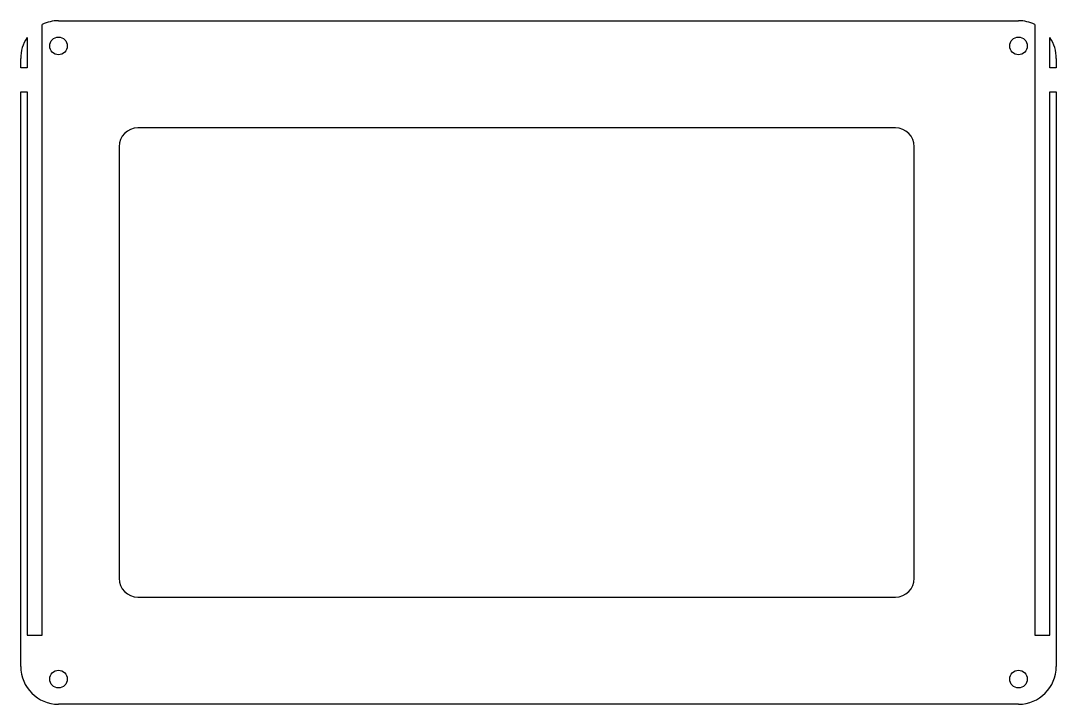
# Model space of a CAD drawing. Header units: millimetres. Extents: x -82 to 82, y -54 to 54.
import ezdxf

# ---------------------------------------------------------------- set-up
doc = ezdxf.new("R2010")
doc.units = ezdxf.units.MM

msp = doc.modelspace()

# ---------------------------------------------------------------- linework, layer by layer
for p, q in [((-78.8, -43.27), (-78.8, 53.64)), ((-76.2, 54.23), (76.2, 54.23)), ((78.8, 53.64), (78.8, -43.27)), ((-81.2, 51.55), (-81.2, 46.73)), ((81.2, 46.73), (81.2, 51.55)), ((-82.2, 46.73), (-82.2, 48.23)), ((82.2, 48.23), (82.2, 46.73)), ((-81.2, 46.73), (-82.2, 46.73)), ((82.2, 46.73), (81.2, 46.73)), ((-82.2, -48.23), (-82.2, 42.93)), ((-82.2, 42.93), (-81.2, 42.93)), ((-81.2, 42.93), (-81.2, -43.27)), ((81.2, -43.27), (81.2, 42.93)), ((81.2, 42.93), (82.2, 42.93)), ((82.2, 42.93), (82.2, -48.23)), ((56.65, 37.23), (-63.59, 37.23)), ((-66.59, 34.23), (-66.59, -34.23)), ((59.65, -34.23), (59.65, 34.23)), ((-63.59, -37.23), (56.65, -37.23)), ((-81.2, -43.27), (-78.8, -43.27)), ((78.8, -43.27), (81.2, -43.27)), ((76.2, -54.23), (-76.2, -54.23))]:
    msp.add_line(p, q)
for centre in [(-76.2, 50.23), (76.2, 50.23), (-76.2, -50.23), (76.2, -50.23)]:
    msp.add_circle(centre, 1.4)
for centre, radius, start, end in [((-76.2, 48.23), 6, 90, 115.6793), ((76.2, 48.23), 6, 64.3207, 90), ((-76.2, 48.23), 6, 146.4427, 180), ((76.2, 48.23), 6, 0, 33.5573), ((-63.59, 34.23), 3, 90, 180), ((56.65, 34.23), 3, 0, 90), ((-63.59, -34.23), 3, 180, 270), ((56.65, -34.23), 3, -90, 0), ((-76.2, -48.23), 6, 180, 270), ((76.2, -48.23), 6, -90, 0)]:
    msp.add_arc(centre, radius, start, end)

doc.saveas('drawing.dxf')
